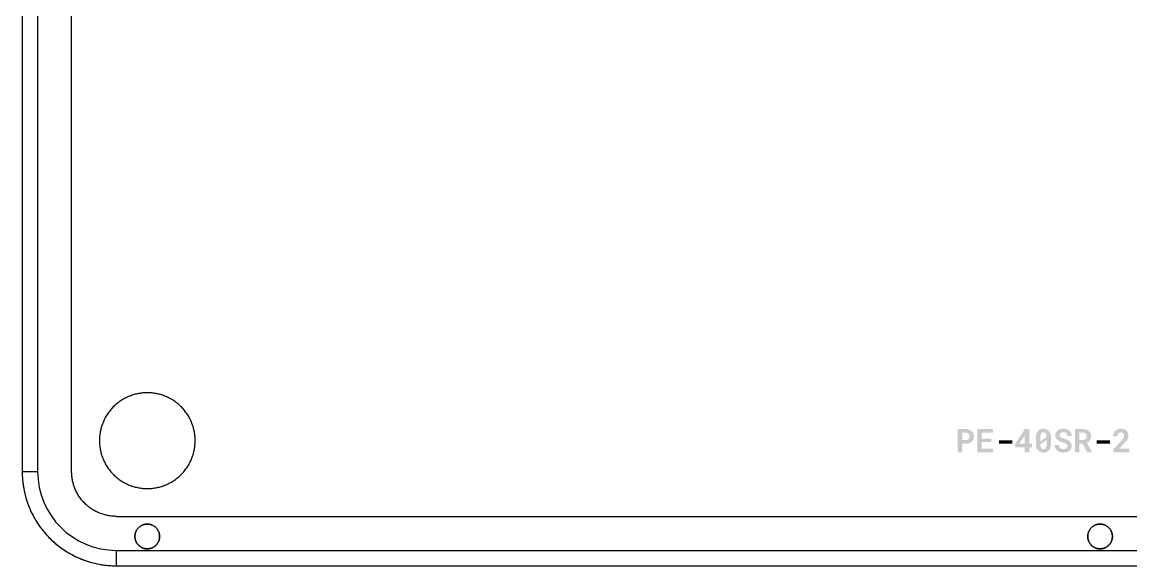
# Model space of a CAD drawing. Header units: millimetres. Extents: x -272 to 522, y -39 to 39.
# Drawn here: x -272.1 to -200.4, y -39.4 to -4.2 of the extents above; entities that cross this region are included whole.
import ezdxf

# ---------------------------------------------------------------- set-up
doc = ezdxf.new("R2010")
doc.units = ezdxf.units.MM
doc.layers.add('CASE$bottom_plate', color=7, linetype='Continuous', true_color=0x3fbfbf)
doc.layers.add('CASE$text', color=7, linetype='Continuous', true_color=0xe6e6e6)

msp = doc.modelspace()

# ---------------------------------------------------------------- hatches: boundary and pattern name
at = {"layer": 'CASE$text', "extrusion": (0, 0, -1)}
h = msp.add_hatch(color=256, dxfattribs=at)
h.paths.add_polyline_path([(211.072, -30.55), (211.585, -30.55), (211.585, -32.05), (211.295, -32.05), (211.295, -31.5), (211.072, -31.5), (211.056, -31.5), (211.041, -31.5), (211.026, -31.499), (211.012, -31.498), (210.997, -31.497), (210.983, -31.495), (210.969, -31.493), (210.955, -31.491), (210.941, -31.489), (210.928, -31.486), (210.914, -31.484), (210.901, -31.48), (210.888, -31.477), (210.875, -31.473), (210.863, -31.469), (210.85, -31.465), (210.838, -31.461), (210.826, -31.456), (210.814, -31.451), (210.802, -31.446), (210.791, -31.44), (210.78, -31.435), (210.769, -31.429), (210.758, -31.423), (210.748, -31.417), (210.738, -31.41), (210.728, -31.404), (210.718, -31.397), (210.708, -31.39), (210.699, -31.382), (210.69, -31.375), (210.681, -31.367), (210.673, -31.359), (210.664, -31.351), (210.656, -31.343), (210.649, -31.335), (210.641, -31.326), (210.634, -31.317), (210.627, -31.309), (210.62, -31.299), (210.613, -31.29), (210.607, -31.281), (210.601, -31.271), (210.595, -31.261), (210.59, -31.251), (210.584, -31.241), (210.579, -31.23), (210.575, -31.22), (210.57, -31.209), (210.566, -31.198), (210.562, -31.187), (210.558, -31.176), (210.555, -31.165), (210.552, -31.154), (210.549, -31.142), (210.546, -31.13), (210.544, -31.119), (210.542, -31.107), (210.541, -31.095), (210.539, -31.083), (210.538, -31.071), (210.538, -31.058), (210.537, -31.046), (210.537, -31.033), (210.537, -31.02), (210.538, -31.007), (210.538, -30.993), (210.539, -30.981), (210.541, -30.968), (210.542, -30.955), (210.544, -30.942), (210.546, -30.93), (210.549, -30.918), (210.552, -30.906), (210.555, -30.894), (210.558, -30.882), (210.562, -30.871), (210.566, -30.859), (210.57, -30.848), (210.575, -30.837), (210.579, -30.826), (210.584, -30.815), (210.59, -30.804), (210.595, -30.794), (210.601, -30.784), (210.607, -30.774), (210.613, -30.764), (210.62, -30.754), (210.627, -30.745), (210.634, -30.736), (210.641, -30.726), (210.649, -30.718), (210.656, -30.709), (210.664, -30.7), (210.673, -30.692), (210.681, -30.684), (210.69, -30.676), (210.699, -30.669), (210.708, -30.662), (210.718, -30.654), (210.728, -30.648), (210.738, -30.641), (210.748, -30.634), (210.758, -30.628), (210.769, -30.622), (210.78, -30.616), (210.791, -30.611), (210.802, -30.605), (210.814, -30.6), (210.826, -30.595), (210.838, -30.59), (210.85, -30.586), (210.863, -30.581), (210.875, -30.577), (210.888, -30.574), (210.901, -30.57), (210.914, -30.567), (210.928, -30.564), (210.941, -30.561), (210.955, -30.559), (210.969, -30.557), (210.983, -30.555), (210.997, -30.554), (211.012, -30.552), (211.026, -30.551), (211.041, -30.551), (211.056, -30.55)], flags=0)
h.paths.add_polyline_path([(211.072, -31.265), (211.064, -31.265), (211.056, -31.265), (211.049, -31.265), (211.042, -31.264), (211.035, -31.263), (211.028, -31.263), (211.021, -31.262), (211.014, -31.261), (211.007, -31.259), (211.001, -31.258), (210.994, -31.256), (210.988, -31.255), (210.982, -31.253), (210.976, -31.251), (210.97, -31.249), (210.964, -31.247), (210.959, -31.244), (210.953, -31.242), (210.948, -31.239), (210.943, -31.237), (210.938, -31.234), (210.932, -31.231), (210.928, -31.228), (210.923, -31.225), (210.918, -31.222), (210.913, -31.218), (210.909, -31.215), (210.905, -31.211), (210.9, -31.208), (210.896, -31.204), (210.892, -31.2), (210.888, -31.196), (210.885, -31.192), (210.881, -31.188), (210.878, -31.184), (210.874, -31.18), (210.871, -31.175), (210.868, -31.171), (210.865, -31.166), (210.862, -31.162), (210.859, -31.157), (210.857, -31.152), (210.854, -31.148), (210.852, -31.143), (210.85, -31.138), (210.847, -31.133), (210.845, -31.128), (210.843, -31.122), (210.842, -31.117), (210.84, -31.112), (210.838, -31.107), (210.837, -31.101), (210.836, -31.096), (210.834, -31.091), (210.833, -31.085), (210.832, -31.08), (210.831, -31.074), (210.831, -31.069), (210.83, -31.063), (210.829, -31.058), (210.829, -31.052), (210.829, -31.047), (210.829, -31.041), (210.828, -31.035), (210.829, -31.029), (210.829, -31.022), (210.829, -31.016), (210.829, -31.01), (210.83, -31.003), (210.831, -30.997), (210.831, -30.991), (210.832, -30.985), (210.833, -30.979), (210.834, -30.973), (210.836, -30.967), (210.837, -30.961), (210.838, -30.955), (210.84, -30.949), (210.842, -30.943), (210.843, -30.938), (210.845, -30.932), (210.847, -30.926), (210.85, -30.921), (210.852, -30.916), (210.854, -30.91), (210.857, -30.905), (210.859, -30.9), (210.862, -30.895), (210.865, -30.89), (210.868, -30.885), (210.871, -30.881), (210.874, -30.876), (210.878, -30.871), (210.881, -30.867), (210.885, -30.863), (210.888, -30.858), (210.892, -30.854), (210.896, -30.85), (210.9, -30.846), (210.905, -30.842), (210.909, -30.838), (210.913, -30.835), (210.918, -30.831), (210.923, -30.828), (210.928, -30.825), (210.932, -30.821), (210.938, -30.818), (210.943, -30.815), (210.948, -30.813), (210.953, -30.81), (210.959, -30.807), (210.964, -30.805), (210.97, -30.802), (210.976, -30.8), (210.982, -30.798), (210.988, -30.796), (210.994, -30.794), (211.001, -30.793), (211.007, -30.791), (211.014, -30.79), (211.021, -30.789), (211.028, -30.788), (211.035, -30.787), (211.042, -30.786), (211.049, -30.786), (211.056, -30.785), (211.064, -30.785), (211.072, -30.785), (211.295, -30.785), (211.295, -31.265)], flags=0)
for points in [[(210.03, -31.393), (209.414, -31.393), (209.414, -31.164), (210.03, -31.164), (210.03, -30.786), (209.313, -30.786), (209.313, -30.55), (210.321, -30.55), (210.321, -32.05), (209.31, -32.05), (209.31, -31.816), (210.03, -31.816)], [(204.494, -31.659), (204.494, -31.664), (204.494, -31.669), (204.494, -31.674), (204.495, -31.678), (204.495, -31.683), (204.496, -31.688), (204.497, -31.693), (204.498, -31.697), (204.499, -31.702), (204.5, -31.706), (204.501, -31.711), (204.503, -31.715), (204.505, -31.72), (204.506, -31.724), (204.508, -31.728), (204.51, -31.732), (204.512, -31.737), (204.514, -31.741), (204.517, -31.745), (204.519, -31.749), (204.522, -31.752), (204.525, -31.756), (204.527, -31.76), (204.53, -31.763), (204.533, -31.767), (204.536, -31.77), (204.54, -31.774), (204.543, -31.777), (204.546, -31.78), (204.55, -31.783), (204.554, -31.787), (204.558, -31.79), (204.561, -31.792), (204.565, -31.795), (204.57, -31.798), (204.574, -31.801), (204.578, -31.803), (204.583, -31.806), (204.587, -31.808), (204.592, -31.811), (204.597, -31.813), (204.602, -31.815), (204.607, -31.817), (204.612, -31.819), (204.617, -31.821), (204.622, -31.823), (204.628, -31.825), (204.633, -31.827), (204.639, -31.828), (204.645, -31.83), (204.65, -31.831), (204.656, -31.833), (204.663, -31.834), (204.669, -31.835), (204.675, -31.836), (204.681, -31.837), (204.688, -31.837), (204.694, -31.838), (204.708, -31.839), (204.722, -31.84), (204.736, -31.84), (204.752, -31.84), (204.768, -31.839), (204.783, -31.838), (204.798, -31.836), (204.813, -31.834), (204.827, -31.832), (204.834, -31.831), (204.841, -31.829), (204.848, -31.827), (204.855, -31.826), (204.861, -31.824), (204.868, -31.822), (204.874, -31.82), (204.881, -31.817), (204.887, -31.815), (204.893, -31.812), (204.899, -31.81), (204.905, -31.807), (204.911, -31.804), (204.916, -31.801), (204.922, -31.798), (204.927, -31.795), (204.932, -31.791), (204.937, -31.788), (204.942, -31.784), (204.947, -31.78), (204.952, -31.776), (204.956, -31.772), (204.961, -31.768), (204.965, -31.764), (204.97, -31.759), (204.974, -31.755), (204.978, -31.75), (204.982, -31.745), (204.985, -31.74), (204.989, -31.735), (204.992, -31.73), (204.996, -31.724), (204.999, -31.718), (205.002, -31.713), (205.005, -31.707), (205.008, -31.701), (205.01, -31.695), (205.013, -31.689), (205.015, -31.682), (205.017, -31.676), (205.019, -31.669), (205.021, -31.662), (205.023, -31.655), (205.024, -31.648), (205.026, -31.64), (205.027, -31.633), (205.028, -31.625), (205.029, -31.617), (205.03, -31.609), (205.031, -31.601), (205.031, -31.593), (205.031, -31.585), (205.316, -31.585), (205.316, -31.599), (205.315, -31.613), (205.314, -31.627), (205.313, -31.641), (205.311, -31.654), (205.309, -31.668), (205.307, -31.681), (205.305, -31.693), (205.302, -31.706), (205.298, -31.718), (205.295, -31.73), (205.291, -31.742), (205.286, -31.754), (205.281, -31.765), (205.276, -31.777), (205.271, -31.787), (205.265, -31.798), (205.259, -31.809), (205.253, -31.819), (205.247, -31.829), (205.24, -31.839), (205.233, -31.849), (205.226, -31.859), (205.218, -31.868), (205.21, -31.878), (205.202, -31.887), (205.194, -31.896), (205.185, -31.905), (205.177, -31.913), (205.168, -31.922), (205.158, -31.93), (205.149, -31.938), (205.139, -31.946), (205.128, -31.954), (205.117, -31.961), (205.106, -31.968), (205.095, -31.975), (205.084, -31.982), (205.072, -31.989), (205.06, -31.995), (205.048, -32.001), (205.036, -32.007), (205.024, -32.012), (205.011, -32.018), (204.998, -32.023), (204.985, -32.027), (204.971, -32.032), (204.958, -32.036), (204.944, -32.04), (204.93, -32.044), (204.917, -32.048), (204.903, -32.051), (204.889, -32.054), (204.875, -32.057), (204.861, -32.059), (204.847, -32.061), (204.834, -32.063), (204.82, -32.065), (204.806, -32.067), (204.792, -32.068), (204.778, -32.069), (204.764, -32.069), (204.75, -32.07), (204.736, -32.07), (204.707, -32.069), (204.68, -32.068), (204.652, -32.066), (204.626, -32.063), (204.613, -32.061), (204.6, -32.059), (204.587, -32.057), (204.574, -32.054), (204.561, -32.052), (204.549, -32.049), (204.537, -32.046), (204.525, -32.042), (204.513, -32.039), (204.501, -32.035), (204.489, -32.031), (204.478, -32.027), (204.467, -32.023), (204.456, -32.018), (204.445, -32.014), (204.434, -32.009), (204.424, -32.003), (204.414, -31.998), (204.404, -31.993), (204.394, -31.987), (204.385, -31.981), (204.376, -31.975), (204.367, -31.968), (204.358, -31.962), (204.349, -31.955), (204.341, -31.948), (204.332, -31.941), (204.325, -31.934), (204.317, -31.926), (204.309, -31.919), (204.302, -31.911), (204.295, -31.903), (204.288, -31.895), (204.282, -31.886), (204.276, -31.878), (204.27, -31.869), (204.264, -31.86), (204.258, -31.851), (204.253, -31.842), (204.248, -31.832), (204.243, -31.823), (204.239, -31.813), (204.234, -31.803), (204.231, -31.793), (204.227, -31.782), (204.224, -31.772), (204.221, -31.761), (204.218, -31.75), (204.216, -31.739), (204.214, -31.728), (204.212, -31.716), (204.211, -31.705), (204.21, -31.693), (204.209, -31.681), (204.208, -31.669), (204.208, -31.657), (204.208, -31.642), (204.209, -31.628), (204.21, -31.615), (204.212, -31.601), (204.213, -31.588), (204.216, -31.575), (204.218, -31.562), (204.221, -31.549), (204.225, -31.536), (204.227, -31.53), (204.229, -31.524), (204.231, -31.518), (204.233, -31.512), (204.235, -31.506), (204.238, -31.5), (204.24, -31.494), (204.243, -31.489), (204.246, -31.483), (204.249, -31.477), (204.251, -31.471), (204.254, -31.466), (204.258, -31.46), (204.261, -31.455), (204.268, -31.444), (204.275, -31.433), (204.282, -31.423), (204.289, -31.412), (204.297, -31.402), (204.305, -31.392), (204.314, -31.382), (204.322, -31.373), (204.331, -31.363), (204.341, -31.354), (204.35, -31.345), (204.36, -31.336), (204.37, -31.327), (204.38, -31.318), (204.391, -31.31), (204.402, -31.301), (204.417, -31.291), (204.432, -31.282), (204.448, -31.272), (204.464, -31.263), (204.48, -31.255), (204.496, -31.246), (204.513, -31.238), (204.531, -31.23), (204.548, -31.223), (204.566, -31.215), (204.584, -31.208), (204.603, -31.202), (204.621, -31.195), (204.64, -31.189), (204.678, -31.178), (204.713, -31.168), (204.746, -31.157), (204.778, -31.147), (204.807, -31.135), (204.821, -31.13), (204.835, -31.124), (204.848, -31.118), (204.86, -31.111), (204.872, -31.105), (204.884, -31.098), (204.894, -31.092), (204.905, -31.085), (204.91, -31.082), (204.914, -31.078), (204.919, -31.075), (204.924, -31.071), (204.928, -31.067), (204.932, -31.064), (204.936, -31.06), (204.94, -31.056), (204.944, -31.052), (204.947, -31.049), (204.951, -31.045), (204.954, -31.041), (204.957, -31.037), (204.96, -31.032), (204.963, -31.028), (204.966, -31.024), (204.967, -31.022), (204.969, -31.02), (204.97, -31.018), (204.971, -31.015), (204.972, -31.013), (204.973, -31.011), (204.974, -31.009), (204.975, -31.007), (204.976, -31.004), (204.977, -31.002), (204.978, -31), (204.979, -30.997), (204.98, -30.995), (204.98, -30.993), (204.981, -30.99), (204.982, -30.988), (204.982, -30.986), (204.983, -30.983), (204.984, -30.981), (204.984, -30.978), (204.985, -30.973), (204.986, -30.968), (204.986, -30.963), (204.987, -30.958), (204.987, -30.953), (204.987, -30.948), (204.987, -30.943), (204.987, -30.938), (204.987, -30.933), (204.986, -30.928), (204.986, -30.923), (204.985, -30.919), (204.984, -30.914), (204.983, -30.909), (204.982, -30.904), (204.981, -30.9), (204.98, -30.895), (204.978, -30.891), (204.977, -30.886), (204.975, -30.882), (204.973, -30.878), (204.971, -30.873), (204.969, -30.869), (204.967, -30.865), (204.965, -30.861), (204.962, -30.856), (204.96, -30.852), (204.957, -30.849), (204.954, -30.845), (204.951, -30.841), (204.948, -30.837), (204.945, -30.833), (204.942, -30.83), (204.939, -30.826), (204.935, -30.823), (204.932, -30.819), (204.928, -30.816), (204.924, -30.813), (204.92, -30.81), (204.916, -30.807), (204.912, -30.804), (204.908, -30.801), (204.904, -30.799), (204.899, -30.796), (204.895, -30.793), (204.89, -30.791), (204.885, -30.789), (204.88, -30.786), (204.875, -30.784), (204.87, -30.782), (204.865, -30.78), (204.86, -30.778), (204.854, -30.776), (204.849, -30.774), (204.843, -30.773), (204.837, -30.771), (204.831, -30.77), (204.825, -30.768), (204.819, -30.767), (204.813, -30.766), (204.807, -30.765), (204.801, -30.764), (204.794, -30.763), (204.788, -30.762), (204.774, -30.761), (204.76, -30.761), (204.746, -30.76), (204.731, -30.761), (204.723, -30.761), (204.716, -30.761), (204.708, -30.762), (204.701, -30.763), (204.694, -30.764), (204.687, -30.765), (204.68, -30.766), (204.674, -30.767), (204.667, -30.768), (204.661, -30.77), (204.654, -30.772), (204.648, -30.773), (204.642, -30.775), (204.636, -30.777), (204.631, -30.78), (204.625, -30.782), (204.619, -30.784), (204.614, -30.787), (204.608, -30.789), (204.603, -30.792), (204.598, -30.795), (204.593, -30.798), (204.588, -30.801), (204.584, -30.804), (204.579, -30.807), (204.574, -30.81), (204.57, -30.813), (204.566, -30.817), (204.562, -30.821), (204.558, -30.824), (204.554, -30.828), (204.55, -30.832), (204.546, -30.836), (204.543, -30.84), (204.54, -30.845), (204.536, -30.849), (204.533, -30.853), (204.53, -30.858), (204.527, -30.863), (204.525, -30.867), (204.522, -30.872), (204.52, -30.877), (204.517, -30.882), (204.515, -30.887), (204.513, -30.892), (204.511, -30.897), (204.509, -30.903), (204.507, -30.908), (204.505, -30.914), (204.504, -30.919), (204.502, -30.925), (204.501, -30.93), (204.499, -30.936), (204.498, -30.942), (204.497, -30.948), (204.496, -30.953), (204.495, -30.959), (204.495, -30.965), (204.494, -30.971), (204.493, -30.978), (204.493, -30.984), (204.493, -30.99), (204.21, -30.99), (204.21, -30.978), (204.211, -30.965), (204.212, -30.953), (204.213, -30.941), (204.214, -30.929), (204.216, -30.917), (204.218, -30.905), (204.22, -30.893), (204.223, -30.882), (204.226, -30.87), (204.229, -30.859), (204.232, -30.848), (204.236, -30.837), (204.24, -30.826), (204.245, -30.815), (204.249, -30.805), (204.254, -30.794), (204.26, -30.784), (204.265, -30.774), (204.271, -30.764), (204.277, -30.754), (204.283, -30.744), (204.29, -30.735), (204.296, -30.726), (204.303, -30.717), (204.31, -30.708), (204.318, -30.699), (204.326, -30.691), (204.334, -30.682), (204.342, -30.674), (204.35, -30.666), (204.359, -30.658), (204.368, -30.651), (204.377, -30.644), (204.386, -30.637), (204.395, -30.63), (204.405, -30.623), (204.415, -30.617), (204.425, -30.61), (204.436, -30.604), (204.446, -30.598), (204.457, -30.593), (204.468, -30.587), (204.479, -30.582), (204.491, -30.577), (204.502, -30.573), (204.514, -30.568), (204.526, -30.564), (204.538, -30.559), (204.551, -30.556), (204.563, -30.552), (204.576, -30.549), (204.589, -30.546), (204.602, -30.543), (204.615, -30.54), (204.628, -30.538), (204.642, -30.536), (204.656, -30.534), (204.669, -30.533), (204.683, -30.532), (204.698, -30.531), (204.712, -30.53), (204.726, -30.53), (204.741, -30.53), (204.769, -30.53), (204.797, -30.531), (204.81, -30.532), (204.824, -30.534), (204.837, -30.535), (204.85, -30.537), (204.863, -30.539), (204.876, -30.541), (204.889, -30.543), (204.902, -30.546), (204.914, -30.549), (204.927, -30.552), (204.939, -30.555), (204.951, -30.559), (204.963, -30.563), (204.975, -30.567), (204.986, -30.571), (204.998, -30.575), (205.009, -30.58), (205.02, -30.585), (205.031, -30.589), (205.041, -30.595), (205.052, -30.6), (205.062, -30.606), (205.072, -30.611), (205.082, -30.617), (205.091, -30.623), (205.101, -30.63), (205.11, -30.636), (205.119, -30.643), (205.128, -30.65), (205.136, -30.657), (205.145, -30.664), (205.153, -30.672), (205.16, -30.679), (205.168, -30.687), (205.175, -30.695), (205.182, -30.703), (205.189, -30.712), (205.196, -30.72), (205.202, -30.729), (205.208, -30.738), (205.214, -30.747), (205.22, -30.756), (205.225, -30.765), (205.23, -30.775), (205.235, -30.785), (205.24, -30.794), (205.244, -30.804), (205.248, -30.815), (205.251, -30.825), (205.255, -30.835), (205.258, -30.846), (205.26, -30.856), (205.263, -30.867), (205.265, -30.878), (205.267, -30.889), (205.268, -30.901), (205.269, -30.912), (205.27, -30.923), (205.27, -30.935), (205.27, -30.947), (205.27, -30.957), (205.27, -30.967), (205.269, -30.977), (205.269, -30.987), (205.267, -30.997), (205.266, -31.007), (205.265, -31.017), (205.263, -31.026), (205.261, -31.036), (205.259, -31.045), (205.256, -31.054), (205.253, -31.064), (205.25, -31.073), (205.247, -31.082), (205.244, -31.091), (205.24, -31.099), (205.236, -31.108), (205.232, -31.117), (205.228, -31.125), (205.223, -31.134), (205.218, -31.142), (205.213, -31.15), (205.208, -31.158), (205.202, -31.166), (205.197, -31.174), (205.191, -31.182), (205.184, -31.19), (205.178, -31.197), (205.171, -31.205), (205.164, -31.212), (205.157, -31.22), (205.15, -31.227), (205.142, -31.234), (205.134, -31.241), (205.126, -31.248), (205.118, -31.255), (205.109, -31.262), (205.1, -31.269), (205.091, -31.276), (205.082, -31.282), (205.072, -31.289), (205.062, -31.296), (205.041, -31.308), (205.019, -31.321), (204.996, -31.333), (204.972, -31.345), (204.947, -31.356), (204.921, -31.367), (204.894, -31.378), (204.866, -31.388), (204.837, -31.398), (204.808, -31.407), (204.777, -31.416), (204.738, -31.427), (204.72, -31.432), (204.703, -31.438), (204.687, -31.444), (204.671, -31.45), (204.656, -31.456), (204.643, -31.462), (204.629, -31.469), (204.617, -31.475), (204.605, -31.482), (204.593, -31.489), (204.588, -31.492), (204.583, -31.496), (204.578, -31.499), (204.573, -31.503), (204.568, -31.507), (204.563, -31.51), (204.559, -31.514), (204.554, -31.518), (204.55, -31.521), (204.546, -31.525), (204.543, -31.529), (204.539, -31.533), (204.536, -31.537), (204.532, -31.541), (204.529, -31.545), (204.526, -31.55), (204.523, -31.554), (204.521, -31.558), (204.518, -31.562), (204.516, -31.566), (204.513, -31.571), (204.511, -31.575), (204.509, -31.579), (204.508, -31.584), (204.506, -31.588), (204.504, -31.592), (204.503, -31.597), (204.501, -31.601), (204.5, -31.606), (204.499, -31.611), (204.498, -31.615), (204.497, -31.62), (204.496, -31.625), (204.496, -31.629), (204.495, -31.634), (204.495, -31.639), (204.494, -31.644), (204.494, -31.649), (204.494, -31.654)], [(201.021, -31.333), (201.506, -31.854), (201.506, -32.05), (200.483, -32.05), (200.483, -31.82), (201.141, -31.82), (200.859, -31.522), (200.789, -31.448), (200.726, -31.378), (200.697, -31.344), (200.671, -31.31), (200.658, -31.293), (200.646, -31.277), (200.634, -31.26), (200.623, -31.244), (200.613, -31.227), (200.603, -31.21), (200.594, -31.194), (200.586, -31.177), (200.578, -31.161), (200.57, -31.144), (200.564, -31.127), (200.558, -31.11), (200.555, -31.102), (200.552, -31.093), (200.55, -31.085), (200.548, -31.076), (200.545, -31.067), (200.544, -31.059), (200.542, -31.05), (200.54, -31.041), (200.539, -31.032), (200.538, -31.023), (200.537, -31.014), (200.536, -31.005), (200.535, -30.996), (200.535, -30.987), (200.535, -30.978), (200.535, -30.968), (200.535, -30.956), (200.535, -30.944), (200.536, -30.932), (200.536, -30.921), (200.538, -30.909), (200.539, -30.897), (200.54, -30.886), (200.542, -30.875), (200.544, -30.864), (200.547, -30.853), (200.549, -30.842), (200.552, -30.831), (200.555, -30.821), (200.558, -30.81), (200.562, -30.8), (200.565, -30.79), (200.569, -30.78), (200.574, -30.77), (200.578, -30.76), (200.583, -30.751), (200.587, -30.741), (200.593, -30.732), (200.598, -30.723), (200.603, -30.715), (200.609, -30.706), (200.615, -30.698), (200.621, -30.689), (200.627, -30.681), (200.634, -30.674), (200.641, -30.666), (200.648, -30.658), (200.655, -30.651), (200.663, -30.644), (200.67, -30.637), (200.678, -30.63), (200.687, -30.624), (200.695, -30.618), (200.704, -30.612), (200.713, -30.606), (200.722, -30.6), (200.731, -30.594), (200.741, -30.589), (200.751, -30.584), (200.761, -30.579), (200.771, -30.574), (200.781, -30.57), (200.792, -30.566), (200.803, -30.562), (200.814, -30.558), (200.825, -30.554), (200.837, -30.551), (200.849, -30.548), (200.861, -30.545), (200.873, -30.542), (200.885, -30.54), (200.898, -30.538), (200.91, -30.536), (200.923, -30.534), (200.936, -30.533), (200.95, -30.532), (200.963, -30.531), (200.977, -30.53), (200.991, -30.53), (201.005, -30.53), (201.02, -30.53), (201.035, -30.53), (201.049, -30.531), (201.064, -30.532), (201.078, -30.533), (201.092, -30.535), (201.106, -30.537), (201.12, -30.539), (201.133, -30.542), (201.146, -30.545), (201.16, -30.548), (201.173, -30.551), (201.186, -30.555), (201.198, -30.559), (201.211, -30.564), (201.223, -30.568), (201.235, -30.573), (201.247, -30.578), (201.259, -30.584), (201.271, -30.589), (201.282, -30.595), (201.293, -30.601), (201.304, -30.607), (201.314, -30.614), (201.325, -30.621), (201.335, -30.628), (201.345, -30.635), (201.354, -30.642), (201.364, -30.65), (201.373, -30.658), (201.382, -30.666), (201.391, -30.674), (201.399, -30.682), (201.408, -30.691), (201.416, -30.7), (201.424, -30.709), (201.431, -30.718), (201.439, -30.727), (201.446, -30.737), (201.453, -30.746), (201.459, -30.756), (201.466, -30.766), (201.472, -30.776), (201.478, -30.787), (201.483, -30.797), (201.489, -30.808), (201.494, -30.819), (201.499, -30.83), (201.503, -30.841), (201.508, -30.852), (201.512, -30.864), (201.515, -30.875), (201.519, -30.887), (201.522, -30.898), (201.525, -30.91), (201.527, -30.922), (201.53, -30.934), (201.532, -30.946), (201.533, -30.958), (201.535, -30.97), (201.536, -30.982), (201.536, -30.994), (201.537, -31.007), (201.537, -31.019), (201.249, -31.019), (201.249, -31.004), (201.249, -30.989), (201.248, -30.982), (201.247, -30.975), (201.247, -30.968), (201.246, -30.962), (201.245, -30.955), (201.243, -30.948), (201.242, -30.942), (201.241, -30.935), (201.239, -30.929), (201.238, -30.923), (201.236, -30.917), (201.234, -30.911), (201.232, -30.905), (201.23, -30.899), (201.228, -30.894), (201.225, -30.888), (201.223, -30.883), (201.22, -30.877), (201.218, -30.872), (201.215, -30.867), (201.212, -30.862), (201.209, -30.858), (201.206, -30.853), (201.203, -30.848), (201.199, -30.844), (201.196, -30.84), (201.192, -30.836), (201.189, -30.831), (201.185, -30.828), (201.181, -30.824), (201.177, -30.82), (201.173, -30.817), (201.169, -30.814), (201.165, -30.81), (201.161, -30.807), (201.156, -30.804), (201.152, -30.801), (201.147, -30.799), (201.142, -30.796), (201.137, -30.793), (201.132, -30.791), (201.127, -30.789), (201.121, -30.787), (201.116, -30.785), (201.111, -30.783), (201.105, -30.781), (201.099, -30.779), (201.093, -30.778), (201.087, -30.776), (201.081, -30.775), (201.075, -30.774), (201.069, -30.773), (201.062, -30.772), (201.056, -30.771), (201.049, -30.77), (201.043, -30.77), (201.036, -30.769), (201.029, -30.769), (201.022, -30.769), (201.015, -30.769), (201.009, -30.769), (201.004, -30.769), (200.998, -30.769), (200.993, -30.77), (200.988, -30.77), (200.982, -30.771), (200.977, -30.771), (200.972, -30.772), (200.967, -30.773), (200.962, -30.774), (200.957, -30.775), (200.952, -30.777), (200.948, -30.778), (200.943, -30.78), (200.938, -30.781), (200.934, -30.783), (200.929, -30.785), (200.925, -30.787), (200.92, -30.789), (200.916, -30.791), (200.912, -30.793), (200.908, -30.796), (200.904, -30.798), (200.9, -30.801), (200.896, -30.803), (200.892, -30.806), (200.888, -30.809), (200.884, -30.812), (200.881, -30.815), (200.877, -30.818), (200.874, -30.821), (200.87, -30.824), (200.867, -30.828), (200.864, -30.831), (200.861, -30.835), (200.858, -30.839), (200.855, -30.843), (200.853, -30.847), (200.85, -30.851), (200.847, -30.855), (200.845, -30.859), (200.843, -30.863), (200.84, -30.868), (200.838, -30.872), (200.836, -30.877), (200.834, -30.882), (200.832, -30.886), (200.83, -30.891), (200.828, -30.896), (200.827, -30.901), (200.825, -30.906), (200.824, -30.911), (200.823, -30.917), (200.821, -30.922), (200.82, -30.928), (200.819, -30.933), (200.819, -30.939), (200.818, -30.945), (200.817, -30.95), (200.817, -30.956), (200.816, -30.962), (200.816, -30.968), (200.816, -30.975), (200.816, -30.981), (200.816, -30.985), (200.816, -30.989), (200.816, -30.994), (200.816, -30.998), (200.817, -31.002), (200.817, -31.007), (200.818, -31.011), (200.818, -31.015), (200.819, -31.02), (200.82, -31.024), (200.821, -31.029), (200.822, -31.033), (200.824, -31.042), (200.827, -31.051), (200.828, -31.055), (200.829, -31.06), (200.833, -31.069), (200.837, -31.079), (200.841, -31.088), (200.845, -31.098), (200.85, -31.108), (200.855, -31.118), (200.861, -31.128), (200.867, -31.139), (200.874, -31.15), (200.889, -31.172), (200.906, -31.196), (200.925, -31.221), (200.946, -31.247), (200.968, -31.274), (200.994, -31.303)], [(208.915, -31.504), (208.057, -31.504), (208.057, -31.272), (208.915, -31.272)], [(202.585, -31.504), (201.726, -31.504), (201.726, -31.272), (202.585, -31.272)]]:
    msp.add_hatch(color=256, dxfattribs=at).paths.add_polyline_path(points, flags=0)
h = msp.add_hatch(color=256, dxfattribs=at)
h.paths.add_polyline_path([(206.784, -31.493), (206.958, -31.493), (206.958, -30.55), (207.248, -30.55), (207.879, -31.545), (207.868, -31.725), (207.244, -31.725), (207.244, -32.05), (206.958, -32.05), (206.958, -31.725), (206.784, -31.725)], flags=0)
h.paths.add_polyline_path([(207.244, -31.493), (207.244, -30.936), (207.272, -30.985), (207.598, -31.493)], flags=0)
h = msp.add_hatch(color=256, dxfattribs=at)
h.paths.add_polyline_path([(205.552, -31.479), (205.552, -31.121), (205.552, -31.085), (205.554, -31.05), (205.556, -31.017), (205.558, -31), (205.56, -30.984), (205.562, -30.968), (205.565, -30.953), (205.568, -30.938), (205.571, -30.922), (205.574, -30.908), (205.578, -30.893), (205.582, -30.879), (205.586, -30.865), (205.59, -30.851), (205.595, -30.838), (205.599, -30.825), (205.604, -30.812), (205.61, -30.799), (205.615, -30.787), (205.621, -30.775), (205.627, -30.763), (205.633, -30.752), (205.639, -30.74), (205.646, -30.729), (205.653, -30.719), (205.66, -30.708), (205.667, -30.698), (205.675, -30.689), (205.683, -30.679), (205.691, -30.67), (205.699, -30.661), (205.707, -30.652), (205.716, -30.644), (205.725, -30.636), (205.734, -30.628), (205.744, -30.621), (205.753, -30.614), (205.763, -30.607), (205.773, -30.6), (205.783, -30.594), (205.793, -30.588), (205.804, -30.582), (205.815, -30.577), (205.826, -30.572), (205.837, -30.567), (205.848, -30.562), (205.86, -30.558), (205.872, -30.554), (205.884, -30.55), (205.896, -30.547), (205.908, -30.543), (205.921, -30.541), (205.933, -30.538), (205.946, -30.536), (205.959, -30.534), (205.972, -30.532), (205.986, -30.531), (205.999, -30.53), (206.013, -30.529), (206.027, -30.529), (206.041, -30.529), (206.055, -30.529), (206.069, -30.529), (206.082, -30.53), (206.096, -30.531), (206.109, -30.532), (206.122, -30.534), (206.135, -30.536), (206.148, -30.538), (206.16, -30.541), (206.173, -30.543), (206.185, -30.547), (206.197, -30.55), (206.209, -30.554), (206.221, -30.558), (206.232, -30.562), (206.243, -30.567), (206.255, -30.572), (206.266, -30.577), (206.276, -30.582), (206.287, -30.588), (206.297, -30.594), (206.307, -30.6), (206.317, -30.607), (206.327, -30.614), (206.336, -30.621), (206.345, -30.628), (206.355, -30.636), (206.363, -30.644), (206.372, -30.652), (206.38, -30.661), (206.389, -30.67), (206.396, -30.679), (206.404, -30.689), (206.412, -30.698), (206.419, -30.708), (206.427, -30.719), (206.433, -30.729), (206.44, -30.74), (206.447, -30.752), (206.453, -30.763), (206.459, -30.775), (206.465, -30.787), (206.47, -30.799), (206.475, -30.812), (206.481, -30.825), (206.485, -30.838), (206.49, -30.851), (206.494, -30.865), (206.498, -30.879), (206.502, -30.893), (206.506, -30.908), (206.509, -30.922), (206.512, -30.938), (206.515, -30.953), (206.518, -30.968), (206.52, -30.984), (206.522, -31), (206.524, -31.017), (206.526, -31.05), (206.528, -31.085), (206.528, -31.121), (206.528, -31.479), (206.528, -31.515), (206.526, -31.55), (206.523, -31.584), (206.522, -31.6), (206.52, -31.616), (206.517, -31.632), (206.515, -31.648), (206.512, -31.663), (206.509, -31.678), (206.506, -31.693), (206.502, -31.707), (206.498, -31.721), (206.494, -31.735), (206.489, -31.749), (206.485, -31.763), (206.48, -31.776), (206.475, -31.789), (206.469, -31.801), (206.464, -31.813), (206.458, -31.825), (206.452, -31.837), (206.446, -31.848), (206.439, -31.86), (206.432, -31.87), (206.426, -31.881), (206.418, -31.891), (206.411, -31.901), (206.403, -31.911), (206.395, -31.92), (206.387, -31.93), (206.379, -31.939), (206.371, -31.947), (206.362, -31.956), (206.353, -31.964), (206.344, -31.972), (206.335, -31.979), (206.326, -31.986), (206.316, -31.993), (206.306, -32), (206.296, -32.006), (206.286, -32.012), (206.275, -32.018), (206.264, -32.024), (206.253, -32.029), (206.242, -32.034), (206.231, -32.038), (206.219, -32.043), (206.207, -32.047), (206.195, -32.05), (206.183, -32.054), (206.171, -32.057), (206.158, -32.06), (206.146, -32.062), (206.133, -32.065), (206.12, -32.066), (206.107, -32.068), (206.094, -32.069), (206.08, -32.07), (206.067, -32.071), (206.053, -32.072), (206.039, -32.072), (206.025, -32.072), (206.011, -32.071), (205.997, -32.07), (205.984, -32.069), (205.97, -32.068), (205.957, -32.066), (205.944, -32.065), (205.931, -32.062), (205.919, -32.06), (205.906, -32.057), (205.894, -32.054), (205.882, -32.05), (205.87, -32.047), (205.858, -32.043), (205.846, -32.038), (205.835, -32.034), (205.824, -32.029), (205.813, -32.024), (205.802, -32.018), (205.791, -32.012), (205.781, -32.006), (205.771, -32), (205.761, -31.993), (205.751, -31.986), (205.742, -31.979), (205.733, -31.972), (205.723, -31.964), (205.715, -31.956), (205.706, -31.947), (205.698, -31.939), (205.689, -31.93), (205.681, -31.92), (205.674, -31.911), (205.666, -31.901), (205.659, -31.891), (205.652, -31.881), (205.645, -31.87), (205.638, -31.86), (205.632, -31.848), (205.626, -31.837), (205.62, -31.825), (205.614, -31.813), (205.609, -31.801), (205.604, -31.789), (205.599, -31.776), (205.594, -31.763), (205.589, -31.749), (205.585, -31.735), (205.581, -31.721), (205.577, -31.707), (205.574, -31.693), (205.571, -31.678), (205.568, -31.663), (205.565, -31.648), (205.562, -31.632), (205.56, -31.616), (205.558, -31.6), (205.556, -31.584), (205.554, -31.55), (205.552, -31.515)], flags=0)
h.paths.add_polyline_path([(205.84, -31.058), (205.841, -31.037), (205.842, -31.017), (205.844, -30.998), (205.846, -30.98), (205.848, -30.962), (205.851, -30.945), (205.853, -30.937), (205.854, -30.929), (205.856, -30.921), (205.858, -30.913), (205.86, -30.906), (205.862, -30.899), (205.865, -30.892), (205.867, -30.885), (205.87, -30.878), (205.872, -30.872), (205.875, -30.865), (205.878, -30.859), (205.881, -30.853), (205.884, -30.847), (205.887, -30.842), (205.891, -30.837), (205.894, -30.831), (205.898, -30.826), (205.901, -30.822), (205.903, -30.819), (205.905, -30.817), (205.908, -30.813), (205.911, -30.81), (205.914, -30.807), (205.918, -30.804), (205.921, -30.8), (205.924, -30.797), (205.928, -30.795), (205.931, -30.792), (205.935, -30.789), (205.939, -30.787), (205.943, -30.784), (205.947, -30.782), (205.951, -30.78), (205.955, -30.778), (205.959, -30.776), (205.963, -30.774), (205.968, -30.773), (205.972, -30.771), (205.977, -30.77), (205.981, -30.768), (205.986, -30.767), (205.99, -30.766), (205.995, -30.765), (206, -30.764), (206.005, -30.763), (206.01, -30.762), (206.015, -30.762), (206.02, -30.761), (206.025, -30.761), (206.03, -30.761), (206.036, -30.76), (206.041, -30.76), (206.047, -30.76), (206.053, -30.761), (206.059, -30.761), (206.065, -30.761), (206.07, -30.762), (206.076, -30.763), (206.081, -30.764), (206.086, -30.765), (206.092, -30.766), (206.097, -30.767), (206.102, -30.769), (206.107, -30.771), (206.112, -30.772), (206.117, -30.774), (206.121, -30.776), (206.126, -30.778), (206.131, -30.781), (206.135, -30.783), (206.139, -30.786), (206.144, -30.789), (206.148, -30.791), (206.152, -30.794), (206.156, -30.798), (206.16, -30.801), (206.163, -30.804), (206.167, -30.808), (206.171, -30.812), (206.174, -30.816), (206.178, -30.82), (206.181, -30.824), (206.184, -30.828), (206.187, -30.832), (206.191, -30.837), (206.194, -30.842), (206.197, -30.848), (206.2, -30.853), (206.203, -30.859), (206.205, -30.864), (206.208, -30.87), (206.211, -30.876), (206.213, -30.883), (206.215, -30.889), (206.218, -30.896), (206.22, -30.902), (206.222, -30.909), (206.224, -30.917), (206.225, -30.924), (206.227, -30.931), (206.23, -30.947), (206.233, -30.963), (206.235, -30.98), (206.237, -30.998), (206.238, -31.016), (206.239, -31.035), (206.24, -31.055), (206.24, -31.076), (206.24, -31.241), (206.24, -31.356)], flags=0)
h.paths.add_polyline_path([(205.84, -31.349), (205.84, -31.253), (206.24, -31.55), (206.239, -31.566), (206.238, -31.583), (206.237, -31.598), (206.235, -31.614), (206.233, -31.628), (206.231, -31.643), (206.229, -31.657), (206.226, -31.67), (206.223, -31.683), (206.219, -31.695), (206.218, -31.701), (206.216, -31.707), (206.214, -31.713), (206.212, -31.718), (206.21, -31.724), (206.207, -31.729), (206.205, -31.734), (206.203, -31.739), (206.2, -31.744), (206.198, -31.749), (206.195, -31.753), (206.192, -31.758), (206.189, -31.763), (206.186, -31.768), (206.183, -31.773), (206.179, -31.777), (206.176, -31.782), (206.172, -31.786), (206.168, -31.79), (206.164, -31.794), (206.162, -31.796), (206.16, -31.798), (206.158, -31.8), (206.156, -31.802), (206.154, -31.804), (206.152, -31.805), (206.15, -31.807), (206.148, -31.809), (206.146, -31.81), (206.143, -31.812), (206.141, -31.813), (206.139, -31.815), (206.137, -31.816), (206.134, -31.818), (206.132, -31.819), (206.13, -31.82), (206.127, -31.822), (206.125, -31.823), (206.122, -31.824), (206.12, -31.825), (206.117, -31.826), (206.115, -31.827), (206.11, -31.829), (206.104, -31.831), (206.099, -31.833), (206.094, -31.835), (206.088, -31.836), (206.082, -31.837), (206.076, -31.838), (206.07, -31.839), (206.064, -31.84), (206.058, -31.84), (206.052, -31.841), (206.045, -31.841), (206.039, -31.841), (206.033, -31.841), (206.027, -31.841), (206.021, -31.84), (206.015, -31.84), (206.01, -31.839), (206.004, -31.839), (205.999, -31.838), (205.993, -31.837), (205.988, -31.835), (205.983, -31.834), (205.978, -31.833), (205.973, -31.831), (205.968, -31.829), (205.963, -31.827), (205.958, -31.825), (205.953, -31.823), (205.949, -31.821), (205.944, -31.818), (205.94, -31.816), (205.936, -31.813), (205.931, -31.81), (205.927, -31.807), (205.923, -31.804), (205.919, -31.8), (205.916, -31.797), (205.912, -31.793), (205.908, -31.789), (205.905, -31.785), (205.901, -31.781), (205.898, -31.777), (205.895, -31.772), (205.892, -31.768), (205.888, -31.763), (205.885, -31.758), (205.882, -31.752), (205.88, -31.747), (205.877, -31.741), (205.874, -31.735), (205.872, -31.729), (205.869, -31.723), (205.867, -31.717), (205.864, -31.71), (205.862, -31.704), (205.86, -31.697), (205.858, -31.69), (205.856, -31.682), (205.855, -31.675), (205.853, -31.667), (205.85, -31.652), (205.847, -31.635), (205.845, -31.618), (205.843, -31.601), (205.842, -31.582), (205.841, -31.563), (205.84, -31.543), (205.84, -31.523)], flags=0)
h = msp.add_hatch(color=256, dxfattribs=at)
h.paths.add_polyline_path([(203.504, -30.55), (204.006, -30.55), (204.006, -32.05), (203.717, -32.05), (203.717, -31.49), (203.497, -31.49), (203.215, -32.05), (202.905, -32.05), (202.905, -32.037), (203.228, -31.418), (203.212, -31.411), (203.197, -31.403), (203.183, -31.395), (203.169, -31.387), (203.155, -31.379), (203.141, -31.37), (203.128, -31.361), (203.116, -31.352), (203.11, -31.347), (203.103, -31.342), (203.097, -31.337), (203.092, -31.332), (203.086, -31.327), (203.08, -31.321), (203.075, -31.316), (203.069, -31.31), (203.064, -31.305), (203.059, -31.299), (203.054, -31.293), (203.049, -31.287), (203.044, -31.281), (203.039, -31.275), (203.034, -31.268), (203.03, -31.262), (203.025, -31.256), (203.021, -31.249), (203.017, -31.243), (203.013, -31.236), (203.009, -31.229), (203.006, -31.222), (203.002, -31.215), (202.999, -31.208), (202.995, -31.201), (202.992, -31.194), (202.989, -31.186), (202.986, -31.179), (202.983, -31.171), (202.981, -31.163), (202.978, -31.155), (202.976, -31.147), (202.973, -31.139), (202.971, -31.131), (202.969, -31.123), (202.967, -31.114), (202.966, -31.105), (202.964, -31.097), (202.963, -31.088), (202.961, -31.079), (202.96, -31.07), (202.959, -31.06), (202.958, -31.042), (202.957, -31.022), (202.957, -31.002), (202.957, -30.989), (202.957, -30.975), (202.958, -30.962), (202.959, -30.949), (202.96, -30.936), (202.962, -30.923), (202.964, -30.91), (202.966, -30.898), (202.969, -30.886), (202.972, -30.874), (202.975, -30.862), (202.978, -30.851), (202.982, -30.839), (202.986, -30.828), (202.991, -30.817), (202.995, -30.807), (203, -30.796), (203.005, -30.786), (203.011, -30.776), (203.017, -30.766), (203.023, -30.757), (203.029, -30.747), (203.035, -30.738), (203.042, -30.729), (203.049, -30.72), (203.056, -30.712), (203.064, -30.704), (203.071, -30.696), (203.079, -30.688), (203.088, -30.68), (203.096, -30.673), (203.105, -30.666), (203.114, -30.659), (203.123, -30.652), (203.133, -30.645), (203.143, -30.639), (203.153, -30.633), (203.163, -30.627), (203.174, -30.621), (203.184, -30.616), (203.195, -30.61), (203.206, -30.605), (203.218, -30.601), (203.229, -30.596), (203.241, -30.592), (203.253, -30.587), (203.265, -30.583), (203.278, -30.58), (203.291, -30.576), (203.304, -30.573), (203.317, -30.57), (203.33, -30.567), (203.343, -30.564), (203.357, -30.562), (203.371, -30.559), (203.385, -30.558), (203.413, -30.554), (203.443, -30.552), (203.473, -30.551)], flags=0)
h.paths.add_polyline_path([(203.503, -31.255), (203.494, -31.255), (203.486, -31.255), (203.478, -31.254), (203.47, -31.254), (203.462, -31.253), (203.455, -31.252), (203.447, -31.251), (203.44, -31.25), (203.432, -31.249), (203.425, -31.247), (203.418, -31.246), (203.411, -31.244), (203.404, -31.242), (203.398, -31.24), (203.391, -31.238), (203.385, -31.236), (203.378, -31.233), (203.372, -31.231), (203.366, -31.228), (203.36, -31.225), (203.355, -31.222), (203.349, -31.219), (203.344, -31.216), (203.338, -31.213), (203.333, -31.209), (203.328, -31.205), (203.324, -31.202), (203.319, -31.198), (203.314, -31.194), (203.31, -31.189), (203.306, -31.185), (203.302, -31.181), (203.298, -31.177), (203.295, -31.173), (203.292, -31.169), (203.289, -31.166), (203.286, -31.162), (203.283, -31.157), (203.281, -31.153), (203.278, -31.149), (203.276, -31.145), (203.273, -31.14), (203.271, -31.136), (203.269, -31.131), (203.267, -31.126), (203.265, -31.122), (203.263, -31.117), (203.261, -31.112), (203.259, -31.107), (203.258, -31.101), (203.256, -31.096), (203.255, -31.091), (203.254, -31.086), (203.253, -31.08), (203.251, -31.075), (203.251, -31.069), (203.25, -31.064), (203.249, -31.058), (203.248, -31.052), (203.248, -31.046), (203.248, -31.04), (203.247, -31.034), (203.247, -31.028), (203.247, -31.022), (203.247, -31.015), (203.247, -31.007), (203.248, -31), (203.248, -30.993), (203.249, -30.986), (203.25, -30.979), (203.251, -30.972), (203.252, -30.966), (203.253, -30.959), (203.254, -30.953), (203.256, -30.946), (203.257, -30.94), (203.259, -30.934), (203.261, -30.928), (203.263, -30.922), (203.265, -30.916), (203.267, -30.911), (203.27, -30.905), (203.273, -30.9), (203.275, -30.895), (203.278, -30.889), (203.281, -30.884), (203.284, -30.879), (203.288, -30.875), (203.291, -30.87), (203.295, -30.865), (203.298, -30.861), (203.302, -30.857), (203.306, -30.852), (203.31, -30.848), (203.315, -30.845), (203.319, -30.841), (203.323, -30.837), (203.327, -30.834), (203.332, -30.831), (203.336, -30.828), (203.341, -30.825), (203.345, -30.822), (203.35, -30.82), (203.355, -30.817), (203.36, -30.814), (203.365, -30.812), (203.37, -30.81), (203.375, -30.807), (203.381, -30.805), (203.386, -30.803), (203.392, -30.801), (203.397, -30.8), (203.403, -30.798), (203.409, -30.796), (203.415, -30.795), (203.422, -30.793), (203.428, -30.792), (203.434, -30.791), (203.441, -30.79), (203.447, -30.789), (203.454, -30.788), (203.461, -30.787), (203.475, -30.786), (203.489, -30.785), (203.504, -30.785), (203.717, -30.785), (203.717, -31.255)], flags=0)

# ---------------------------------------------------------------- linework, layer by layer
at = {"layer": 'CASE$bottom_plate'}
for p, q in [((-272.15, 33.3, -4.35), (-272.15, -33.3, -4.35)), ((-272.15, 33.3, -2.25), (-272.15, -33.3, -2.25)), ((-271.15, 33.3, -1.25), (-271.15, -33.3, -1.25)), ((-268.95, -33.3, -3.25), (-268.95, 33.3, -3.25)), ((-268.95, -33.3, -4.35), (-268.95, 33.3, -4.35)), ((-272.15, -33.3, -2.25), (-271.15, -33.3, -1.25)), ((-266.05, -36.2, -4.35), (-138.7, -36.2, -4.35)), ((-266.05, -36.2, -3.25), (-138.7, -36.2, -3.25)), ((-266.05, -39.4, -2.25), (-266.05, -38.4, -1.25)), ((-266.05, -38.4, -1.25), (-138.7, -38.4, -1.25)), ((-266.05, -39.4, -4.35), (-138.7, -39.4, -4.35)), ((-266.05, -39.4, -2.25), (-138.7, -39.4, -2.25))]:
    msp.add_line(p, q, dxfattribs=at)
msp.add_arc((-266.05, -33.3, -1.25), 5.1, 180, 270, dxfattribs=at)
for points, knots in [([(-264.05, -28.2, -1.25), (-260.95, -28.2, -1.25), (-260.95, -31.3, -1.25), (-260.95, -34.4, -1.25), (-264.05, -34.4, -1.25), (-267.15, -34.4, -1.25), (-267.15, -31.3, -1.25), (-267.15, -28.2, -1.25), (-264.05, -28.2, -1.25)], [0, 0, 0, 5.026548, 5.026548, 10.053096, 10.053096, 15.079645, 15.079645, 20.106193, 20.106193, 20.106193]), ([(-264.05, -28.2, -1.75), (-260.95, -28.2, -1.75), (-260.95, -31.3, -1.75), (-260.95, -34.4, -1.75), (-264.05, -34.4, -1.75), (-267.15, -34.4, -1.75), (-267.15, -31.3, -1.75), (-267.15, -28.2, -1.75), (-264.05, -28.2, -1.75)], [0, 0, 0, 5.026548, 5.026548, 10.053096, 10.053096, 15.079645, 15.079645, 20.106193, 20.106193, 20.106193]), ([(-264.05, -36.7, -1.25), (-263.25, -36.7, -1.25), (-263.25, -37.5, -1.25), (-263.25, -38.3, -1.25), (-264.05, -38.3, -1.25), (-264.85, -38.3, -1.25), (-264.85, -37.5, -1.25), (-264.85, -36.7, -1.25), (-264.05, -36.7, -1.25)], [0, 0, 0, 1.256637, 1.256637, 2.513274, 2.513274, 3.769911, 3.769911, 5.026548, 5.026548, 5.026548]), ([(-264.05, -36.7, -4.35), (-264.85, -36.7, -4.35), (-264.85, -37.5, -4.35), (-264.85, -38.3, -4.35), (-264.05, -38.3, -4.35), (-263.25, -38.3, -4.35), (-263.25, -37.5, -4.35), (-263.25, -36.7, -4.35), (-264.05, -36.7, -4.35)], [-5.026548, -5.026548, -5.026548, -3.769911, -3.769911, -2.513274, -2.513274, -1.256637, -1.256637, 0, 0, 0]), ([(-202.375, -36.7, -1.25), (-201.575, -36.7, -1.25), (-201.575, -37.5, -1.25), (-201.575, -38.3, -1.25), (-202.375, -38.3, -1.25), (-203.175, -38.3, -1.25), (-203.175, -37.5, -1.25), (-203.175, -36.7, -1.25), (-202.375, -36.7, -1.25)], [0, 0, 0, 1.256637, 1.256637, 2.513274, 2.513274, 3.769911, 3.769911, 5.026548, 5.026548, 5.026548]), ([(-202.375, -36.7, -4.35), (-203.175, -36.7, -4.35), (-203.175, -37.5, -4.35), (-203.175, -38.3, -4.35), (-202.375, -38.3, -4.35), (-201.575, -38.3, -4.35), (-201.575, -37.5, -4.35), (-201.575, -36.7, -4.35), (-202.375, -36.7, -4.35)], [-5.026548, -5.026548, -5.026548, -3.769911, -3.769911, -2.513274, -2.513274, -1.256637, -1.256637, 0, 0, 0])]:
    msp.add_rational_spline(points, [1, 0.707106781187, 1, 0.707106781187, 1, 0.707106781187, 1, 0.707106781187, 1], degree=2, knots=knots, dxfattribs=at)
for points in [[(-264.05, -28.2, -1.25), (-264.05, -28.2, -1.75)], [(-272.15, -33.3, -4.35), (-272.15, -33.3, -2.25)], [(-268.95, -33.3, -4.35), (-268.95, -33.3, -3.25)], [(-266.05, -36.2, -4.35), (-266.05, -36.2, -3.25)], [(-266.05, -36.2, -4.35), (-266.05, -36.2, -4.35)], [(-266.05, -36.2, -4.35), (-266.05, -36.2, -4.35)], [(-264.05, -36.7, -4.35), (-264.05, -36.7, -1.25)], [(-202.375, -36.7, -4.35), (-202.375, -36.7, -1.25)], [(-266.05, -39.4, -4.35), (-266.05, -39.4, -2.25)]]:
    msp.add_open_spline(points, degree=1, dxfattribs=at)
for points, weights in [([(-272.15, -33.3, -2.25), (-272.15, -39.4, -2.25), (-266.05, -39.4, -2.25)], [1, 0.707106781187, 1]), ([(-272.15, -33.3, -4.35), (-272.15, -34.843, -4.35), (-271.417, -36.2, -4.35)], [1, 0.969475197422, 1]), ([(-266.05, -36.2, -3.25), (-268.95, -36.2, -3.25), (-268.95, -33.3, -3.25)], [1, 0.707106781451, 1]), ([(-266.05, -36.2, -4.35), (-268.95, -36.2, -4.35), (-268.95, -33.3, -4.35)], [0.999973107641, 0.707120228248, 1]), ([(-271.417, -36.2, -4.35), (-269.687, -39.4, -4.35), (-266.05, -39.4, -4.35)], [0.87174985791, 0.80193158375, 1])]:
    msp.add_rational_spline(points, weights, degree=2, dxfattribs=at)

doc.saveas('drawing.dxf')
